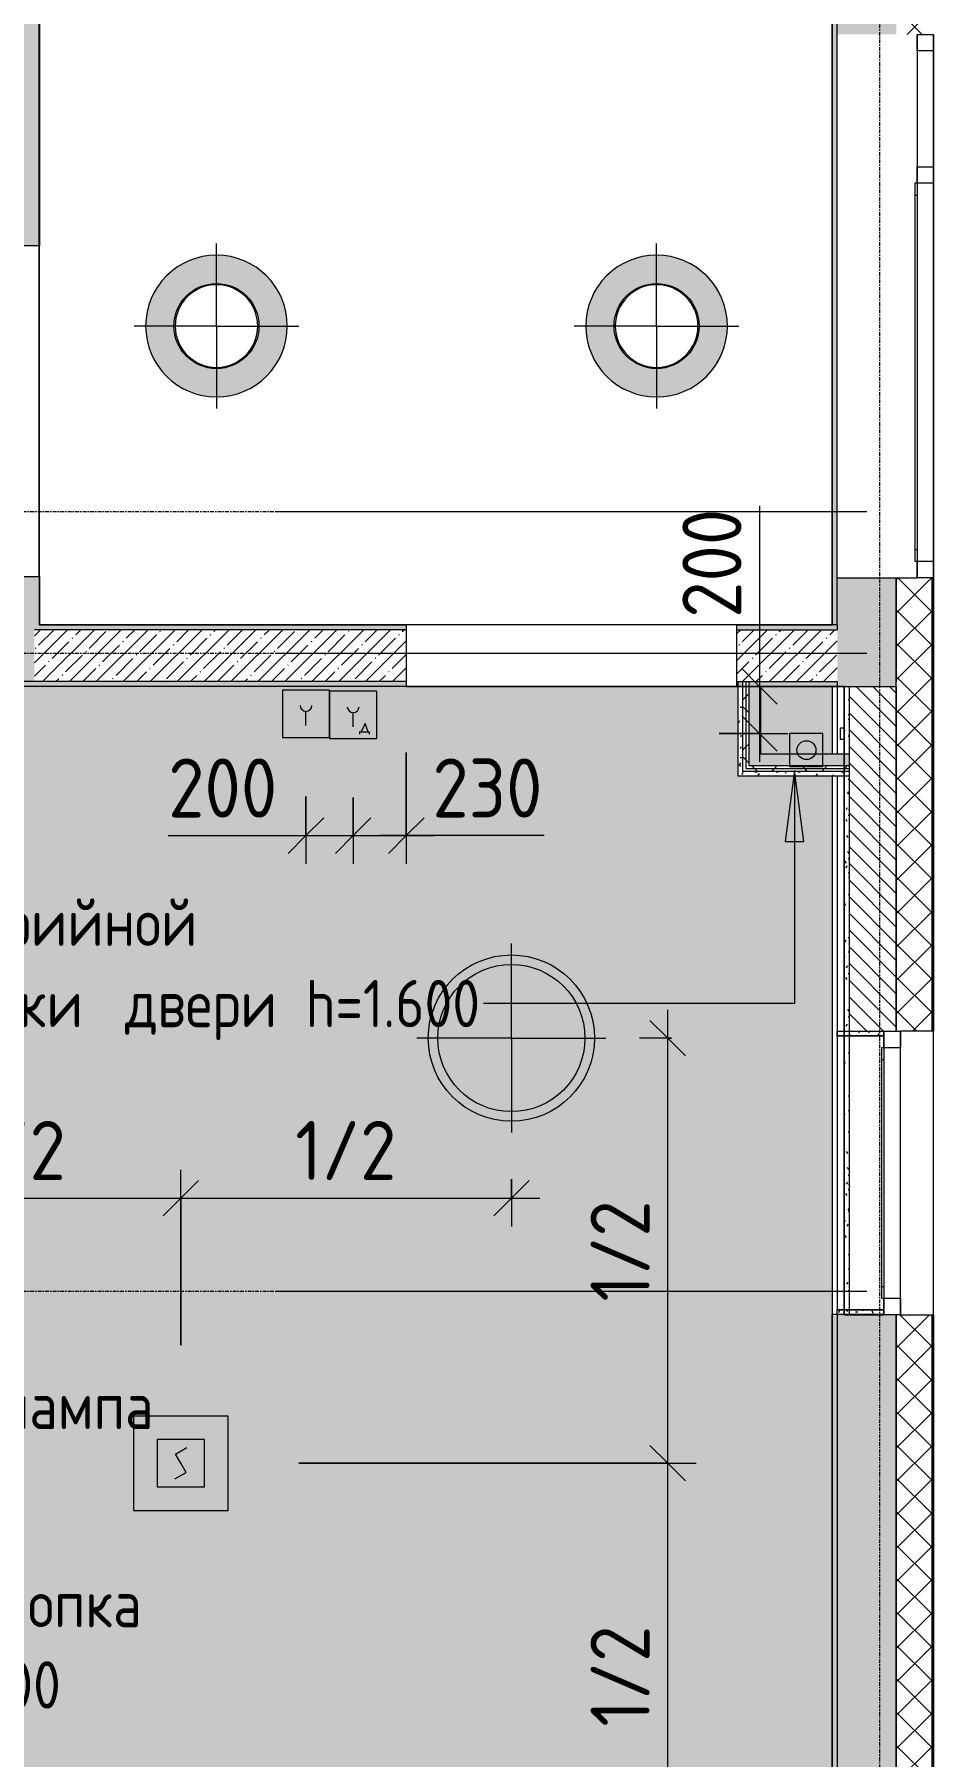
# Model space of a CAD drawing. Header units: millimetres. Extents: x 81303 to 275082, y -8553 to 29000.
# Drawn here: x 121430 to 125238, y 5829 to 13120 of the extents above; entities that cross this region are included whole.
import ezdxf

# ---------------------------------------------------------------- set-up
doc = ezdxf.new("R2010")
doc.units = ezdxf.units.MM
doc.linetypes.add('Осевая', pattern=[31.75, 6.35, -4.7625, 15.875, -4.7625])
for name, color, linetype, lineweight in [('A-ANNO-DIMS', 7, 'Continuous', 9), ('A-ANNO-DIMS-100', 7, 'Continuous', 9), ('A-GLAZ', 7, 'Continuous', 9), ('A-GLAZ-1', 7, 'Continuous', 13), ('A-WALL', 7, 'Continuous', 9), ('I-WALL', 7, 'Continuous', 9), ('Q-SPCQ', 7, 'Continuous', 9), ('Оси', 7, 'Continuous', 9), ('Оси-2', 7, 'Осевая', 9)]:
    doc.layers.add(name, color=color, linetype=linetype, lineweight=lineweight)
for name, color, linetype, lineweight, true_color in [('A-ANNO-NOTE', 1, 'Continuous', 9, 0xff0000), ('A-CLNG-1', 7, 'Continuous', 9, 0xeaeaea), ('A-WALL-1', 7, 'Continuous', 9, 0x3c3c3c), ('A-WALL-2', 7, 'Continuous', 9, 0x535353), ('A-WALL-FNSH-1', 7, 'Continuous', 9, 0x3c3c3c), ('G-ANNO-TEXT-1', 7, 'Continuous', 9, 0x3c3c3c), ('I-WALL-1', 7, 'Continuous', 9, 0x535353), ('Q-SPCQ-3', 7, 'Continuous', 9, 0x008040), ('Q-SPCQ-4', 1, 'Continuous', 9, 0xff0000)]:
    doc.layers.add(name, color=color, linetype=linetype, lineweight=lineweight, true_color=true_color)
doc.layers.add('A-CLNG-PATT-1', color=7, linetype='Continuous', lineweight=9, transparency=1)
doc.styles.add('GOST Common', font='GOST_Common.ttf', dxfattribs={"width": 0.9, "height": 200})
doc.styles.add('ISOCPEUR', font='isocpeur.ttf', dxfattribs={"width": 0.9, "height": 250})
doc.dimstyles.new('ISO-2_5_0_9К_БОЛЬШОЙ', dxfattribs={"dimscale": 304.8, "dimtxt": 248.995294, "dimasz": 0.492126, "dimexe": 0.393701, "dimexo": 0.984252, "dimgap": 0, "dimtad": 1, "dimdec": 0, "dimrnd": 10, "dimzin": 0, "dimdsep": 46, "dimtxsty": 'ISOCPEUR', "dimblk1": 'OBLIQUE', "dimblk2": 'OBLIQUE', "dimsah": 1, "dimcen": 0.09, "dimdle": 0.393701, "dimazin": 0, "dimtfac": 1, "dimtdec": 4, "dimtix": 1, "dimtmove": 0, "dimatfit": 3, "dimfxl": 1, "dimtvp": 1, "dimtolj": 1, "dimtzin": 0, "dimarcsym": 2})
doc.dimstyles.new('ISO-2_5_0_9К_БОЛЬШОЙ_1', dxfattribs={"dimscale": 304.8, "dimtxt": 248.995294, "dimasz": 0.492126, "dimexe": 0.393701, "dimexo": 0.984252, "dimgap": 0, "dimtad": 1, "dimdec": 0, "dimrnd": 10, "dimzin": 0, "dimdsep": 46, "dimtxsty": 'ISOCPEUR', "dimblk1": 'OBLIQUE', "dimblk2": 'OBLIQUE', "dimsah": 1, "dimcen": 0.09, "dimdle": 0.393701, "dimazin": 0, "dimtfac": 1, "dimtdec": 4, "dimtix": 1, "dimtmove": 1, "dimatfit": 3, "dimfxl": 1, "dimtvp": 1, "dimtolj": 1, "dimtzin": 0, "dimarcsym": 2})
pattern_1 = [(45, (0, 0), (-57.024626, 57.024626), []), (45, (57.025, 0), (-57.024626, 57.024626), [100.806, -20.161, 3.353, -16.808])]
pattern_2 = [(0, (0, 0), (121.92, 30.48), [10.058, -81.382, 10.058, -81.382, -487.68]), (0, (0, 0), (121.92, 30.48), [-182.88, 10.058, -172.822, 10.058, -81.382, -213.36]), (0, (0, 0), (121.92, 30.48), [-457.2, 10.058, -50.902, 10.058, -142.342]), (120, (45.72, 15.24), (-87.356454, 90.345817), [10.058, -81.382, 10.058, -81.382, -487.68]), (120, (45.72, 15.24), (-87.356454, 90.345817), [-182.88, 10.058, -172.822, 10.058, -81.382, -213.36]), (120, (45.72, 15.24), (-87.356454, 90.345817), [-457.2, 10.058, -50.902, 10.058, -142.342]), (240, (60.96, 76.2), (-34.563546, -120.825817), [10.058, -81.382, 10.058, -81.382, -487.68]), (240, (60.96, 76.2), (-34.563546, -120.825817), [-182.88, 10.058, -172.822, 10.058, -81.382, -213.36]), (240, (60.96, 76.2), (-34.563546, -120.825817), [-457.2, 10.058, -50.902, 10.058, -142.342])]
pattern_3 = [(45, (0, 0), (-106.06602, 106.06602), []), (135, (0, 0), (-106.06602, -106.06602), [])]

# ---------------------------------------------------------------- blocks, each defined once
blk = doc.blocks.new('120_Окно_СКБ_1Ст - 120_Окно_СКБ_1Ст 1200х2500_h_ с форточкой 3-24161067-Сводный план потолка 3 этажа в осях 23-33')
at = {"layer": 'A-GLAZ'}
for p, q in [((600, -57), (-600, -57)), ((-600, -127), (600, -127))]:
    blk.add_line(p, q, dxfattribs=at)
at = {"layer": 'A-GLAZ-1'}
for p, q in [((-600, -127), (-600, -57)), ((-600, -57), (-530, -57)), ((-530, -57), (-530, -127)), ((530, -127), (530, -57)), ((530, -57), (600, -57)), ((600, -57), (600, -127)), ((-530, -127), (-600, -127)), ((-530, -127), (-530, -137)), ((-530, -137), (530, -137)), ((-480, -137), (-480, -127)), ((480, -137), (480, -127)), ((600, -127), (530, -127)), ((530, -137), (530, -127))]:
    blk.add_line(p, q, dxfattribs=at)
blk = doc.blocks.new('120_Окно_СКБ_2Ст_Фрамуга сверху - 120_Окно_СКБ_2Ст_2300х2500_h_ ДОО 2-24160916-Сводный план потолка 3 этажа в осях 23-33')
at = {"layer": 'A-GLAZ'}
for p, q in [((1150, 83), (-1150, 83)), ((-1080, 83), (1080, 83)), ((-1150, 13), (1150, 13)), ((-1080, 13), (1080, 13))]:
    blk.add_line(p, q, dxfattribs=at)
at = {"layer": 'A-GLAZ-1'}
for p, q in [((-1150, 13), (-1150, 83)), ((-1150, 83), (-1080, 83)), ((-1080, 83), (-1080, 13)), ((-590, 13), (-590, 83)), ((-590, 83), (-520, 83)), ((-520, 83), (-520, 13)), ((1080, 13), (1080, 83)), ((1080, 83), (1150, 83)), ((1150, 83), (1150, 13)), ((-1080, 13), (-1150, 13)), ((-520, 13), (-590, 13)), ((-520, 13), (-520, 3)), ((-520, 3), (1080, 3)), ((-470, 3), (-470, 13)), ((1030, 3), (1030, 13)), ((1150, 13), (1080, 13)), ((1080, 3), (1080, 13))]:
    blk.add_line(p, q, dxfattribs=at)
blk = doc.blocks.new('Кнопка аварийной разблокировки двери - Тип 1-29506767-Сводный план потолка 3 этажа в осях 23-33')
at = {"layer": 'Q-SPCQ-3'}
for p, q in [((-15, 230), (125, 230)), ((-15, 90), (-15, 230)), ((125, 90), (125, 230)), ((-15, 90), (125, 90)), ((100, 15.5), (150, 15.5)), ((100, 0.5), (100, 15.5)), ((150, 0.5), (100, 0.5)), ((150, 15.5), (150, 0.5))]:
    blk.add_line(p, q, dxfattribs=at)
blk.add_circle((55, 160), 40, dxfattribs=at)
blk = doc.blocks.new('Дистанционный пожарный извещатель - Монтируемые на перекрытии-30370891-Сводный план потолка 3 этажа в осях 23-33')
at = {"layer": 'Q-SPCQ'}
for p, q in [((0, 200), (-200, 200)), ((-200, 200), (-200, 0)), ((0, 0), (0, 200)), ((-100, 50), (-100, 110)), ((-200, 0), (0, 0)), ((-72.6, 28.2), (-72.6, 18.2)), ((-66.8, 28.2), (-72.6, 28.2)), ((-49.9, 64.5), (-66.8, 28.2)), ((-66.8, 28.2), (-36.8, 28.2)), ((-36.8, 28.2), (-49.9, 64.5)), ((-36.8, 28.2), (-31.8, 28.2)), ((-31.8, 28.2), (-31.8, 18.2))]:
    blk.add_line(p, q, dxfattribs=at)
blk.add_arc((-100, 135), 25, 180, 360, dxfattribs=at)
blk = doc.blocks.new('Извещатель пожарный ручной - Монтируемые на перекрытии-30371694-Сводный план потолка 3 этажа в осях 23-33')
at = {"layer": 'Q-SPCQ'}
for p, q in [((0, 200), (-200, 200)), ((-200, 200), (-200, 0)), ((0, 0), (0, 200)), ((-100, 50), (-100, 110)), ((-200, 0), (0, 0))]:
    blk.add_line(p, q, dxfattribs=at)
blk.add_arc((-100, 135), 25, 180, 360, dxfattribs=at)
blk = doc.blocks.new('Извещатель потолочный - Монтируемые на перекрытии-30363607-Сводный план потолка 3 этажа в осях 23-33')
at = {"layer": 'Q-SPCQ'}
for p, q in [((-300, 300), (-300, -100)), ((100, 300), (-300, 300)), ((100, -100), (100, 300)), ((0, 200), (-200, 200)), ((-200, 200), (-200, 0)), ((-122.5, 139), (-74.9, 166.5)), ((0, 0), (0, 200)), ((-100, 100), (-122.5, 139)), ((-77.5, 61), (-100, 100)), ((-200, 0), (0, 0)), ((-125.1, 33.5), (-77.5, 61)), ((-300, -100), (100, -100))]:
    blk.add_line(p, q, dxfattribs=at)
blk = doc.blocks.new('DIMBLOCK31-Сводный план потолка 3 этажа в осях 23-33')
at = {"layer": 'A-ANNO-DIMS-100'}
for p, q in [((124500.9, 11124.1), (124500.9, 10550)), ((124500.9, 10550), (124500.9, 10260)), ((124500.9, 10480), (124500.9, 10040)), ((124307, 10360), (124620.9, 10360)), ((124500.9, 10360), (124307, 10360)), ((124329.5, 10160), (124620.9, 10160)), ((124500.9, 10160), (124329.5, 10160))]:
    blk.add_line(p, q, dxfattribs=at)
at = {"layer": 'A-ANNO-DIMS-100', "lineweight": 20}
for p, q in [((124500.9, 10360), (124425.9, 10435)), ((124500.9, 10360), (124575.9, 10285)), ((124500.9, 10160), (124425.9, 10235)), ((124500.9, 10160), (124575.9, 10085))]:
    blk.add_line(p, q, dxfattribs=at)
at = {"layer": 'A-ANNO-DIMS-100', "color": 0, "insert": (124174.3, 10650), "char_height": 250, "width": 568.858, "attachment_point": 1, "rotation": 90, "line_spacing_factor": 1.149209, "style": 'ISOCPEUR'}
blk.add_mtext('200', dxfattribs=at)
blk = doc.blocks.new('_Oblique')
at = {"color": 0, "linetype": 'ByBlock', "lineweight": -2}
blk.add_line((-0.5, -0.5), (0.5, 0.5), dxfattribs=at)
blk = doc.blocks.new('DIMBLOCK52-Сводный план потолка 3 этажа в осях 23-33')
at = {"layer": 'A-ANNO-DIMS-100'}
for p, q in [((122580, 9894.1), (122580, 9608.1)), ((122580, 9728.1), (122580, 9894.1)), ((122780, 9889), (122780, 9608.1)), ((122780, 9728.1), (122780, 9889)), ((121996.4, 9728.1), (122570.4, 9728.1)), ((122460, 9728.1), (122780, 9728.1)), ((122570.4, 9728.1), (122680, 9728.1))]:
    blk.add_line(p, q, dxfattribs=at)
at = {"layer": 'A-ANNO-DIMS-100', "lineweight": 20}
for p, q in [((122580, 9728.1), (122655, 9803.1)), ((122780, 9728.1), (122855, 9803.1)), ((122580, 9728.1), (122505, 9653.1)), ((122780, 9728.1), (122705, 9653.1))]:
    blk.add_line(p, q, dxfattribs=at)
at = {"layer": 'A-ANNO-DIMS-100', "color": 0, "insert": (121996.4, 10054.7), "char_height": 250, "width": 568.858, "attachment_point": 1, "line_spacing_factor": 1.149209, "style": 'ISOCPEUR'}
blk.add_mtext('200', dxfattribs=at)
blk = doc.blocks.new('DIMBLOCK53-Сводный план потолка 3 этажа в осях 23-33')
at = {"layer": 'A-ANNO-DIMS-100'}
for p, q in [((123005, 10080), (123005, 9608.1)), ((123005, 9728.1), (123005, 10080)), ((122780, 9889), (122780, 9608.1)), ((122780, 9728.1), (122780, 9889)), ((122780, 9728.1), (123125, 9728.1)), ((123015.3, 9728.1), (122892.5, 9728.1)), ((123589.3, 9728.1), (123015.3, 9728.1))]:
    blk.add_line(p, q, dxfattribs=at)
at = {"layer": 'A-ANNO-DIMS-100', "lineweight": 20}
for p, q in [((122780, 9728.1), (122855, 9803.1)), ((123005, 9728.1), (123080, 9803.1)), ((122780, 9728.1), (122705, 9653.1)), ((123005, 9728.1), (122930, 9653.1))]:
    blk.add_line(p, q, dxfattribs=at)
at = {"layer": 'A-ANNO-DIMS-100', "color": 0, "insert": (123115.3, 10054.7), "char_height": 250, "width": 568.858, "attachment_point": 1, "line_spacing_factor": 1.149209, "style": 'ISOCPEUR'}
blk.add_mtext('230', dxfattribs=at)
blk = doc.blocks.new('DIMBLOCK137-Сводный план потолка 3 этажа в осях 23-33')
at = {"layer": 'A-ANNO-DIMS-100'}
for p, q in [((122050, 7571), (122050, 8313.5)), ((120650, 8273.5), (120650, 8073.5)), ((120650, 8193.5), (120650, 8273.5)), ((120530, 8193.5), (122050, 8193.5)), ((122050, 8193.5), (122050, 7571))]:
    blk.add_line(p, q, dxfattribs=at)
at = {"layer": 'A-ANNO-DIMS-100', "lineweight": 20}
for p, q in [((120650, 8193.5), (120725, 8268.5)), ((122050, 8193.5), (122125, 8268.5)), ((120650, 8193.5), (120575, 8118.5)), ((122050, 8193.5), (121975, 8118.5))]:
    blk.add_line(p, q, dxfattribs=at)
at = {"layer": 'A-ANNO-DIMS-100', "color": 0, "insert": (121134.5, 8520.1), "char_height": 250, "width": 517.144, "attachment_point": 1, "line_spacing_factor": 1.149209, "style": 'ISOCPEUR'}
blk.add_mtext('1/2', dxfattribs=at)
blk = doc.blocks.new('DIMBLOCK138-Сводный план потолка 3 этажа в осях 23-33')
at = {"layer": 'A-ANNO-DIMS-100'}
for p, q in [((122050, 7571), (122050, 8313.5)), ((123450, 8273.5), (123450, 8073.5)), ((123450, 8193.5), (123450, 8273.5)), ((122050, 8193.5), (123570, 8193.5)), ((122050, 8193.5), (122050, 7571))]:
    blk.add_line(p, q, dxfattribs=at)
at = {"layer": 'A-ANNO-DIMS-100', "lineweight": 20}
for p, q in [((122050, 8193.5), (122125, 8268.5)), ((123450, 8193.5), (123525, 8268.5)), ((122050, 8193.5), (121975, 8118.5)), ((123450, 8193.5), (123375, 8118.5))]:
    blk.add_line(p, q, dxfattribs=at)
at = {"layer": 'A-ANNO-DIMS-100', "color": 0, "insert": (122534.5, 8520.1), "char_height": 250, "width": 517.144, "attachment_point": 1, "line_spacing_factor": 1.149209, "style": 'ISOCPEUR'}
blk.add_mtext('1/2', dxfattribs=at)
blk = doc.blocks.new('DIMBLOCK139-Сводный план потолка 3 этажа в осях 23-33')
at = {"layer": 'A-ANNO-DIMS-100', "lineweight": 20}
for p, q in [((124112, 7071), (124037, 7146)), ((124112, 7071), (124187, 6996)), ((124112, 5271), (124037, 5346)), ((124112, 5271), (124187, 5196))]:
    blk.add_line(p, q, dxfattribs=at)
at = {"layer": 'A-ANNO-DIMS-100'}
for p, q in [((122550, 7071), (124232, 7071)), ((124112, 7071), (122550, 7071)), ((124112, 5151), (124112, 7071)), ((124128.3, 5271), (123992, 5271)), ((124112, 5271), (124128.3, 5271))]:
    blk.add_line(p, q, dxfattribs=at)
at = {"layer": 'A-ANNO-DIMS-100', "color": 0, "insert": (123785.4, 5955.5), "char_height": 250, "width": 517.144, "attachment_point": 1, "rotation": 90, "line_spacing_factor": 1.149209, "style": 'ISOCPEUR'}
blk.add_mtext('1/2', dxfattribs=at)
blk = doc.blocks.new('DIMBLOCK140-Сводный план потолка 3 этажа в осях 23-33')
at = {"layer": 'A-ANNO-DIMS-100'}
for p, q in [((124112, 7071), (124112, 8991)), ((124128.3, 8871), (123992, 8871)), ((124112, 8871), (124128.3, 8871)), ((122550, 7071), (124232, 7071)), ((124112, 7071), (122550, 7071))]:
    blk.add_line(p, q, dxfattribs=at)
at = {"layer": 'A-ANNO-DIMS-100', "lineweight": 20}
for p, q in [((124112, 8871), (124037, 8946)), ((124112, 8871), (124187, 8796)), ((124112, 7071), (124037, 7146)), ((124112, 7071), (124187, 6996))]:
    blk.add_line(p, q, dxfattribs=at)
at = {"layer": 'A-ANNO-DIMS-100', "color": 0, "insert": (123785.4, 7755.5), "char_height": 250, "width": 517.144, "attachment_point": 1, "rotation": 90, "line_spacing_factor": 1.149209, "style": 'ISOCPEUR'}
blk.add_mtext('1/2', dxfattribs=at)

msp = doc.modelspace()

# ---------------------------------------------------------------- hatches: boundary and pattern name
at = {"layer": 'A-CLNG-PATT-1'}
h = msp.add_hatch(color=256, dxfattribs=at)
h.paths.add_polyline_path([(122201, 11585.5), (122259.5, 11591.3), (122315.8, 11608.3), (122367.7, 11636.1), (122413.1, 11673.4), (122450.4, 11718.8), (122478.2, 11770.7), (122495.2, 11827), (122501, 11885.5), (122495.2, 11944), (122478.2, 12000.3), (122450.4, 12052.2), (122413.1, 12097.6), (122367.7, 12134.9), (122315.8, 12162.7), (122259.5, 12179.7), (122201, 12185.5), (122142.5, 12179.7), (122086.2, 12162.7), (122034.3, 12134.9), (121988.9, 12097.6), (121951.6, 12052.2), (121923.8, 12000.3), (121906.8, 11944), (121901, 11885.5), (121906.8, 11827), (121923.8, 11770.7), (121951.6, 11718.8), (121988.9, 11673.4), (122034.3, 11636.1), (122086.2, 11608.3), (122142.5, 11591.3)])
h.paths.add_polyline_path([(122201, 11710.5), (122155.7, 11716.5), (122113.5, 11733.9), (122077.3, 11761.8), (122049.4, 11798), (122032, 11840.2), (122026, 11885.5), (122032, 11930.8), (122049.4, 11973), (122077.3, 12009.2), (122113.5, 12037.1), (122155.7, 12054.5), (122201, 12060.5), (122246.3, 12054.5), (122288.5, 12037.1), (122324.7, 12009.2), (122352.6, 11973), (122370, 11930.8), (122376, 11885.5), (122370, 11840.2), (122352.6, 11798), (122324.7, 11761.8), (122288.5, 11733.9), (122246.3, 11716.5)])
h = msp.add_hatch(color=256, dxfattribs=at)
h.paths.add_polyline_path([(124065, 11585.5), (124123.5, 11591.3), (124179.8, 11608.3), (124231.7, 11636.1), (124277.1, 11673.4), (124314.4, 11718.8), (124342.2, 11770.7), (124359.2, 11827), (124365, 11885.5), (124359.2, 11944), (124342.2, 12000.3), (124314.4, 12052.2), (124277.1, 12097.6), (124231.7, 12134.9), (124179.8, 12162.7), (124123.5, 12179.7), (124065, 12185.5), (124006.5, 12179.7), (123950.2, 12162.7), (123898.3, 12134.9), (123852.9, 12097.6), (123815.6, 12052.2), (123787.8, 12000.3), (123770.8, 11944), (123765, 11885.5), (123770.8, 11827), (123787.8, 11770.7), (123815.6, 11718.8), (123852.9, 11673.4), (123898.3, 11636.1), (123950.2, 11608.3), (124006.5, 11591.3)])
h.paths.add_polyline_path([(124065, 11710.5), (124019.7, 11716.5), (123977.5, 11733.9), (123941.3, 11761.8), (123913.4, 11798), (123896, 11840.2), (123890, 11885.5), (123896, 11930.8), (123913.4, 11973), (123941.3, 12009.2), (123977.5, 12037.1), (124019.7, 12054.5), (124065, 12060.5), (124110.3, 12054.5), (124152.5, 12037.1), (124188.7, 12009.2), (124216.6, 11973), (124234, 11930.8), (124240, 11885.5), (124234, 11840.2), (124216.6, 11798), (124188.7, 11761.8), (124152.5, 11733.9), (124110.3, 11716.5)])
h = msp.add_hatch(color=256, dxfattribs=at)
h.paths.add_polyline_path([(119290, 170), (119290, 5160), (118680, 5160), (118680, 5140), (118580, 5140), (118580, 5160), (117955, 5160), (117955, 5140), (117855, 5140), (117855, 5160), (111910, 5160), (111909, 6600), (109770, 6599), (109771, 170), (117984, 170)])
h.paths.add_polyline_path([(124810, 170), (124810, 9980), (124410, 9980), (124410, 10360), (119350, 10360), (119350, 170), (123139.3, 170)])
h.paths.add_polyline_path([(124701.6, 10075), (124810, 10075), (124810, 10360), (124505, 10360), (124505, 10075), (124657.3, 10075)])
at = {"layer": 'A-WALL'}
h = msp.add_hatch(dxfattribs=at)
h.set_pattern_fill('FP_2', color=256, style=0, pattern_type=2)
h.set_pattern_definition([(45, (0, 0), (-70.71068, 70.71068), []), (135, (0, 0), (-70.71068, -70.71068), [])])
h.paths.add_polyline_path([(125230, -250), (125230, 7700), (125080, 7700), (125080, -250)])
h.paths.add_polyline_path([(125080, 8900), (125230, 8900), (125230, 10820), (125080, 10820), (125080, 10059.6)])
h.paths.add_polyline_path([(125168, 13120), (125230, 13120), (125230, 21400), (125080, 21400), (125080, 13120)])
h = msp.add_hatch(dxfattribs=at)
h.set_pattern_fill('FP_3', color=256, style=0, pattern_type=2)
h.set_pattern_definition([(135, (0, 0), (-35.35534, -35.35534), [])])
h.paths.add_polyline_path([(125028, 7700), (125028, 7701), (124880, 7700)])
h.paths.add_polyline_path([(124880, 8900), (125080, 8900), (125080, 10360), (124880, 10360), (124880, 9980)])
at = {"layer": 'G-ANNO-TEXT-1'}
msp.add_hatch(color=256, dxfattribs=at).paths.add_polyline_path([(124649.1, 10003.7), (124609.6, 9703.7), (124688.6, 9703.7)])
at = {"layer": 'I-WALL'}
h = msp.add_hatch(dxfattribs=at)
h.set_pattern_fill('FP_1', color=256, style=0, pattern_type=2)
h.set_pattern_definition(pattern_1)
h.paths.add_polyline_path([(124880, 10360), (125080, 10360), (125080, 10820), (124830, 10820), (124830, 10360)])
h.paths.add_polyline_path([(124830, 13120), (125080, 13120), (125080, 21400), (124830, 21400), (124830, 13637.4)])
h = msp.add_hatch(dxfattribs=at)
h.set_pattern_fill('FP_1', color=256, style=0, pattern_type=2)
h.set_pattern_definition(pattern_1)
h.paths.add_polyline_path([(121430, 10380), (121430, 10825), (121210, 10825), (121210, 10380)])
h.paths.add_polyline_path([(121430, 12225), (121430, 13400), (121210, 13400), (121210, 12225)])
h.paths.add_polyline_path([(121210, 13900), (121430, 13900), (121430, 18600), (121210, 18600), (121210, 13920)])
h.paths.add_polyline_path([(121210, 19100), (121430, 19100), (121430, 19110), (121210, 19110)])
h = msp.add_hatch(dxfattribs=at)
h.set_pattern_fill('FP_21', color=256, style=0, pattern_type=2)
h.set_pattern_definition(pattern_2)
h.paths.add_polyline_path([(121430, 10600), (121450, 10600), (121450, 10825), (121430, 10825)])
h.paths.add_polyline_path([(121430, 12225), (121450, 12225), (121450, 18830), (121430, 18830), (121430, 13400)])
h = msp.add_hatch(dxfattribs=at)
h.set_pattern_fill('FP_21', color=256, style=0, pattern_type=2)
h.set_pattern_definition(pattern_2)
h.paths.add_polyline_path([(124830, 10620), (124830, 18830), (124810, 18830), (124810, 10620)])
h = msp.add_hatch(dxfattribs=at)
h.set_pattern_fill('FP_1', color=256, style=0, pattern_type=2)
h.set_pattern_definition(pattern_1)
h.paths.add_polyline_path([(124410, 10380), (124830, 10380), (124830, 10600), (124405, 10600), (124405, 10380)])
h.paths.add_polyline_path([(123005, 10380), (123005, 10600), (121430, 10600), (121430, 10380), (121850.5, 10380)])
h = msp.add_hatch(dxfattribs=at)
h.set_pattern_fill('FP_21', color=256, style=0, pattern_type=2)
h.set_pattern_definition(pattern_2)
h.paths.add_polyline_path([(124830, 10600), (124830, 10620), (124405, 10620), (124405, 10600), (124428.1, 10600)])
h.paths.add_polyline_path([(123005, 10600), (123005, 10620), (121450, 10620), (121450, 10600), (121850.5, 10600)])
h = msp.add_hatch(dxfattribs=at)
h.set_pattern_fill('FP_21', color=256, style=0, pattern_type=2)
h.set_pattern_definition(pattern_2)
h.paths.add_polyline_path([(124830, 10360), (124830, 10380), (124455, 10380), (124455, 10360), (124701.6, 10360)])
h.paths.add_polyline_path([(124430, 10360), (124430, 10380), (124405, 10380), (124405, 10360), (124428.1, 10360)])
h.paths.add_polyline_path([(123005, 10360), (123005, 10380), (121210, 10380), (121210, 10360), (121850.5, 10360)])
h = msp.add_hatch(dxfattribs=at)
h.set_pattern_fill('FP_21', color=256, style=0, pattern_type=2)
h.set_pattern_definition(pattern_2)
h.paths.add_polyline_path([(124430, 10000), (124430, 10380), (124410, 10380), (124410, 10000)])
h = msp.add_hatch(dxfattribs=at)
h.set_pattern_fill('FP_31', color=256, style=0, pattern_type=2)
h.set_pattern_definition(pattern_3)
h.paths.add_polyline_path([(124430, 10000), (124442.5, 10000), (124442.5, 10380), (124430, 10380), (124430, 10059.6)])
h = msp.add_hatch(dxfattribs=at)
h.set_pattern_fill('FP_31', color=256, style=0, pattern_type=2)
h.set_pattern_definition(pattern_3)
h.paths.add_polyline_path([(124442.5, 10012.5), (124455, 10012.5), (124455, 10380), (124442.5, 10380), (124442.5, 10059.6)])
for points in [[(124455, 10025), (124505, 10025), (124505, 10360), (124455, 10360), (124455, 10059.6)], [(124880, 10025), (124880, 10075), (124505, 10075), (124505, 10025)]]:
    msp.add_hatch(color=256, dxfattribs=at).paths.add_polyline_path(points)
h = msp.add_hatch(dxfattribs=at)
h.set_pattern_fill('FP_21', color=256, style=0, pattern_type=2)
h.set_pattern_definition(pattern_2)
h.paths.add_polyline_path([(124860, 7700), (124880, 7701), (124880, 10360), (124860, 10360), (124860, 7701)])
h = msp.add_hatch(dxfattribs=at)
h.set_pattern_fill('FP_21', color=256, style=0, pattern_type=2)
h.set_pattern_definition(pattern_2)
h.paths.add_polyline_path([(124410, 9980), (124880, 9980), (124880, 10000), (124410, 10000)])
h = msp.add_hatch(dxfattribs=at)
h.set_pattern_fill('FP_31', color=256, style=0, pattern_type=2)
h.set_pattern_definition(pattern_3)
h.paths.add_polyline_path([(124880, 10000), (124880, 10012.5), (124442.5, 10012.5), (124442.5, 10000), (124505, 10000)])
h = msp.add_hatch(dxfattribs=at)
h.set_pattern_fill('FP_31', color=256, style=0, pattern_type=2)
h.set_pattern_definition(pattern_3)
h.paths.add_polyline_path([(124880, 10012.5), (124880, 10025), (124455, 10025), (124455, 10012.5), (124505, 10012.5)])
h = msp.add_hatch(dxfattribs=at)
h.set_pattern_fill('FP_21', color=256, style=0, pattern_type=2)
h.set_pattern_definition(pattern_2)
h.paths.add_polyline_path([(125028, 8880), (125028, 8900), (124830.2, 8900), (124830.2, 8880)])
h = msp.add_hatch(dxfattribs=at)
h.set_pattern_fill('FP_21', color=256, style=0, pattern_type=2)
h.set_pattern_definition(pattern_2)
h.paths.add_polyline_path([(124810, 160), (124830, 160), (124830, 7701), (124810, 7700), (124810, 170)])
h = msp.add_hatch(dxfattribs=at)
h.set_pattern_fill('FP_21', color=256, style=0, pattern_type=2)
h.set_pattern_definition(pattern_2)
h.paths.add_polyline_path([(124830, 7701), (125028, 7701), (125028, 7721), (124830, 7721)])
h = msp.add_hatch(dxfattribs=at)
h.set_pattern_fill('FP_1', color=256, style=0, pattern_type=2)
h.set_pattern_definition(pattern_1)
h.paths.add_polyline_path([(125080, -100), (125080, 7700), (124830, 7700), (124830, -100)])

# ---------------------------------------------------------------- linework, layer by layer
at = {"layer": 'A-ANNO-NOTE'}
for p, q in [((122201, 11885.5), (122201, 12234.4)), ((124065, 11885.5), (124065, 12234.4)), ((122201, 11885.5), (121852.1, 11885.5)), ((122201, 11885.5), (122201, 11536.6)), ((122201, 11885.5), (122549.9, 11885.5)), ((124065, 11885.5), (123716.1, 11885.5)), ((124065, 11885.5), (124065, 11536.6)), ((124065, 11885.5), (124413.9, 11885.5)), ((123450, 8871), (123450, 9271)), ((123450, 8871), (123050, 8871)), ((123450, 8871), (123450, 8471)), ((123450, 8871), (123850, 8871))]:
    msp.add_line(p, q, dxfattribs=at)
for centre, radius in [((122201, 11885.5), 180), ((124065, 11885.5), 180), ((123450, 8871), 352), ((123450, 8871), 311.5)]:
    msp.add_circle(centre, radius, dxfattribs=at)
at = {"layer": 'A-CLNG-1'}
for p, q in [((124410, 10360), (120561.7, 10360)), ((124810, 10075), (124810, 10360)), ((124810, 7701), (124810, 9980))]:
    msp.add_line(p, q, dxfattribs=at)
for centre, radius, start, end in [((122201, 11885.5), 300, 0, 180), ((122201, 11885.5), 300, 360, 180), ((124065, 11885.5), 300, 0, 180), ((124065, 11885.5), 300, 0, 180), ((122201, 11885.5), 175, 0, 180), ((122201, 11885.5), 175, 0, 180), ((124065, 11885.5), 175, 0, 180), ((124065, 11885.5), 175, 0, 180), ((122201, 11885.5), 300, 180, 360), ((122201, 11885.5), 300, 180, 360), ((122201, 11885.5), 175, 180, 0), ((122201, 11885.5), 175, 180, 360), ((124065, 11885.5), 300, 180, 360), ((124065, 11885.5), 300, 180, 360), ((124065, 11885.5), 175, 180, 0), ((124065, 11885.5), 175, 180, 360)]:
    msp.add_arc(centre, radius, start, end, dxfattribs=at)
at = {"layer": 'A-WALL'}
for p, q in [((121450, 12225), (121450, 18830)), ((124830, 10820), (124830, 18850)), ((121450, 10825), (121450, 10620)), ((125080, 8900), (125080, 10820)), ((125080, 10820), (125080, 10380)), ((125230, 10820), (125230, 8900)), ((125233, 10820), (125233, 8900)), ((123005, 10600), (121430, 10600)), ((123005, 10620), (121450, 10620)), ((121451, 10620), (121451, 10621)), ((124810, 10620), (124405, 10620)), ((124405, 10600), (124830, 10600)), ((124809, 10621), (124809, 10620)), ((124830, 10620), (124830, 10600)), ((123005, 10380), (121210, 10380)), ((124405, 10380), (124830, 10380)), ((124442.5, 10380), (124442.5, 10012.5)), ((124455, 10380), (124455, 10025)), ((124830, 10380), (124830, 10360)), ((124860, 10360), (125080, 10360)), ((124860, 10360), (124860, 7700)), ((125080, 10360), (125080, 8900)), ((124442.5, 10012.5), (124880, 10012.5)), ((124455, 10025), (124880, 10025)), ((124810, 170), (124810, 7701)), ((124880, 7700), (124880, 7701)), ((125230, 7700), (125230, -250)), ((125233, 7700), (125233, -253))]:
    msp.add_line(p, q, dxfattribs=at)
at = {"layer": 'A-WALL-1'}
for p, q in [((124810, 10620), (124810, 18830)), ((121450, 12225), (121190, 12225)), ((121190, 10825), (121450, 10825)), ((124830, 10620), (124830, 10820)), ((124830, 10820), (125080, 10820)), ((125080, 10820), (125168, 10820)), ((123005, 10620), (123005, 10360)), ((124405, 10360), (124405, 10620)), ((124830, 10620), (124810, 10620)), ((124410, 9980), (124410, 10380)), ((124430, 10000), (124430, 10380)), ((124505, 10360), (124505, 10075)), ((124880, 10360), (124880, 7701)), ((124505, 10075), (124880, 10075)), ((124880, 10000), (124430, 10000)), ((124880, 9980), (124410, 9980)), ((124830.2, 8900), (125028, 8900)), ((124830.2, 8880), (124830.2, 8900)), ((125230, 8900), (125098, 8900)), ((125028, 8880), (124830.2, 8880)), ((125028, 7701), (124810, 7701)), ((124830, 7721), (125028, 7721)), ((124830, 7701), (124830, 7721)), ((124830, 7701), (124830, 150)), ((124860, 7700), (125028, 7700)), ((125080, -100), (125080, 7700)), ((125080, 7700), (125080, -100)), ((125098, 7700), (125230, 7700))]:
    msp.add_line(p, q, dxfattribs=at)
at = {"layer": 'A-WALL-2'}
msp.add_line((125238, 7700), (125238, 8900), dxfattribs=at)
at = {"layer": 'A-WALL-FNSH-1'}
for p, q in [((121451, 18829), (121451, 12225)), ((124809, 10621), (124809, 18829)), ((121451, 12225), (121450, 12225)), ((121450, 10825), (121451, 10825)), ((121451, 10825), (121451, 10621)), ((125238, 10820), (125238, 8900)), ((121451, 10621), (123005, 10621)), ((123005, 10621), (123005, 10620)), ((124405, 10620), (124405, 10621)), ((124405, 10621), (124809, 10621)), ((123005, 10359), (119351, 10359)), ((123005, 10360), (123005, 10359)), ((124405, 10359), (124405, 10360)), ((124859, 10359), (124405, 10359)), ((124410, 10360), (124860, 10360)), ((124859, 7701), (124859, 10359)), ((125238, 8900), (125230, 8900)), ((124830.2, 8879), (124830.2, 8880)), ((125028, 8879), (124830.2, 8879)), ((124809, 171), (124809, 7701)), ((124809, 7701), (124810, 7701)), ((124830, 7722), (125028, 7722)), ((124830, 7721), (124830, 7722)), ((125230, 7700), (125238, 7700)), ((125238, 7700), (125238, -258))]:
    msp.add_line(p, q, dxfattribs=at)
at = {"layer": 'G-ANNO-TEXT-1'}
for p, q in [((124649.1, 10003.7), (124609.6, 9703.7)), ((124688.6, 9703.7), (124649.1, 10003.7)), ((124649.1, 10003.7), (124649.1, 9017.1)), ((124609.6, 9703.7), (124688.6, 9703.7)), ((123385.6, 9017.1), (123331.9, 9017.1)), ((124649.1, 9017.1), (123385.6, 9017.1))]:
    msp.add_line(p, q, dxfattribs=at)
at = {"layer": 'I-WALL-1'}
for p, q in [((121450, 10825), (121450, 12225)), ((121451, 10825), (121451, 12225)), ((124405, 10621), (123005, 10621)), ((124405, 10620), (123005, 10620)), ((123005, 10359), (124405, 10359)), ((124830, 10359), (124830, 10075)), ((124830, 9980), (124830, 7721))]:
    msp.add_line(p, q, dxfattribs=at)
at = {"layer": 'Оси'}
for p, q in [((122455, 11100), (124955, 11100)), ((122455, 10500), (124955, 10500)), ((122455, 7800), (124955, 7800))]:
    msp.add_line(p, q, dxfattribs=at)
at = {"layer": 'Оси-2'}
for p, q in [((125010, 593.7), (125010, 19415.1)), ((84603.1, 11100), (122455, 11100)), ((84603.1, 10500), (122455, 10500)), ((84603.1, 7800), (122455, 7800))]:
    msp.add_line(p, q, dxfattribs=at)

# ---------------------------------------------------------------- block references
at = {"layer": 'A-GLAZ', "rotation": 269.9999999999999}
for name, p in [('120_Окно_СКБ_2Ст_Фрамуга сверху - 120_Окно_СКБ_2Ст_2300х2500_h_ ДОО 2-24160916-Сводный план потолка 3 этажа в осях 23-33', (125155, 11970)), ('120_Окно_СКБ_1Ст - 120_Окно_СКБ_1Ст 1200х2500_h_ с форточкой 3-24161067-Сводный план потолка 3 этажа в осях 23-33', (125155, 8300))]:
    msp.add_blockref(name, p, dxfattribs=at)
at = {"layer": 'Q-SPCQ-3', "rotation": 90}
msp.add_blockref('Кнопка аварийной разблокировки двери - Тип 1-29506767-Сводный план потолка 3 этажа в осях 23-33', (124859.5, 10035), dxfattribs=at)
at = {"layer": 'Q-SPCQ-4'}
for name, p in [('Извещатель пожарный ручной - Монтируемые на перекрытии-30371694-Сводный план потолка 3 этажа в осях 23-33', (122680, 10144.1)), ('Дистанционный пожарный извещатель - Монтируемые на перекрытии-30370891-Сводный план потолка 3 этажа в осях 23-33', (122880, 10139)), ('Извещатель потолочный - Монтируемые на перекрытии-30363607-Сводный план потолка 3 этажа в осях 23-33', (122150, 6971))]:
    msp.add_blockref(name, p, dxfattribs=at)

# ---------------------------------------------------------------- texts
at = {"layer": 'G-ANNO-TEXT-1', "char_height": 200, "attachment_point": 1, "style": 'GOST Common'}
for s, insert, width in [('аварийной', (120932.8, 9461), 1471.898), ('\\fGOST Common|b0|i0|c204|p34|;\\W.9; ', (122147.2, 9461), 79.367), ('разблокировки', (120045.8, 9117.1), 2063.544), ('\\fGOST Common|b0|i0|c204|p34|;\\W.9; ', (121748.4, 9117.1), 79.367), (' h=1.600', (122468.7, 9117.1), 1046.202), ('двери', (121813.9, 9117.1), 793.671), ('лампа', (121277.4, 7415.4), 851.392), ('\\fGOST Common|b0|i0|c204|p34|;\\W.9; ', (121956.1, 6576.5), 79.367), ('кнопка', (121152.4, 6576.5), 974.05), ('  h=1600', (120634.5, 6232.6), 1060.633)]:
    msp.add_mtext(s, dxfattribs=dict(at, insert=insert, width=width))

# ---------------------------------------------------------------- dimensions: what is measured, and where the dimension line sits
at = {"layer": 'A-ANNO-DIMS'}
dim = msp.add_linear_dim(base=(124500.9, 10160), p1=(124607, 10360), p2=(124629.5, 10160), angle=90, dimstyle='ISO-2_5_0_9К_БОЛЬШОЙ_1', override={"dimpost": '<>', "dimfxl": 201.265119}, dxfattribs=at)
dim.commit()
dim.dimension.update_dxf_attribs({"geometry": 'DIMBLOCK31-Сводный план потолка 3 этажа в осях 23-33', "text_midpoint": (124341, 10934.5), "dimtype": 160, "text_rotation": 90})
for base, p1, p2, override, picture, middle in [((123005, 9728.1), (122780, 10189), (123005, 10380), {"dimpost": '<>', "dimfxl": 295.137256}, 'DIMBLOCK53-Сводный план потолка 3 этажа в осях 23-33', (123399.7, 9888.1)), ((122780, 9728.1), (122580, 10194.1), (122780, 10189), {"dimpost": '<>', "dimfxl": 200.066093}, 'DIMBLOCK52-Сводный план потолка 3 этажа в осях 23-33', (122280.8, 9888.1))]:
    dim = msp.add_linear_dim(base=base, p1=p1, p2=p2, dimstyle='ISO-2_5_0_9К_БОЛЬШОЙ_1', override=override, dxfattribs=at)
    dim.commit()
    dim.dimension.update_dxf_attribs({"geometry": picture, "text_midpoint": middle, "dimtype": 160})
for base, p1, p2, picture, middle in [((124112, 8871), (122250, 7071), (123828.3, 8871), 'DIMBLOCK140-Сводный план потолка 3 этажа в осях 23-33', (123987, 7971)), ((124112, 7071), (123828.3, 5271), (122250, 7071), 'DIMBLOCK139-Сводный план потолка 3 этажа в осях 23-33', (123987, 6171))]:
    dim = msp.add_linear_dim(base=base, p1=p1, p2=p2, angle=90, text='1/2', dimstyle='ISO-2_5_0_9К_БОЛЬШОЙ', override={"dimpost": '<>', "dimfxl": 2393.956082}, dxfattribs=at)
    dim.commit()
    dim.dimension.update_dxf_attribs({"geometry": picture, "text_midpoint": middle})
for base, p1, p2, picture, middle in [((122050, 8193.5), (120650, 8573.5), (122050, 7271), 'DIMBLOCK137-Сводный план потолка 3 этажа в осях 23-33', (121350, 8318.5)), ((123450, 8193.5), (122050, 7271), (123450, 8573.5), 'DIMBLOCK138-Сводный план потолка 3 этажа в осях 23-33', (122750, 8318.5))]:
    dim = msp.add_linear_dim(base=base, p1=p1, p2=p2, text='1/2', dimstyle='ISO-2_5_0_9К_БОЛЬШОЙ', override={"dimpost": '<>', "dimfxl": 1912.199323}, dxfattribs=at)
    dim.commit()
    dim.dimension.update_dxf_attribs({"geometry": picture, "text_midpoint": middle})

doc.saveas('drawing.dxf')
